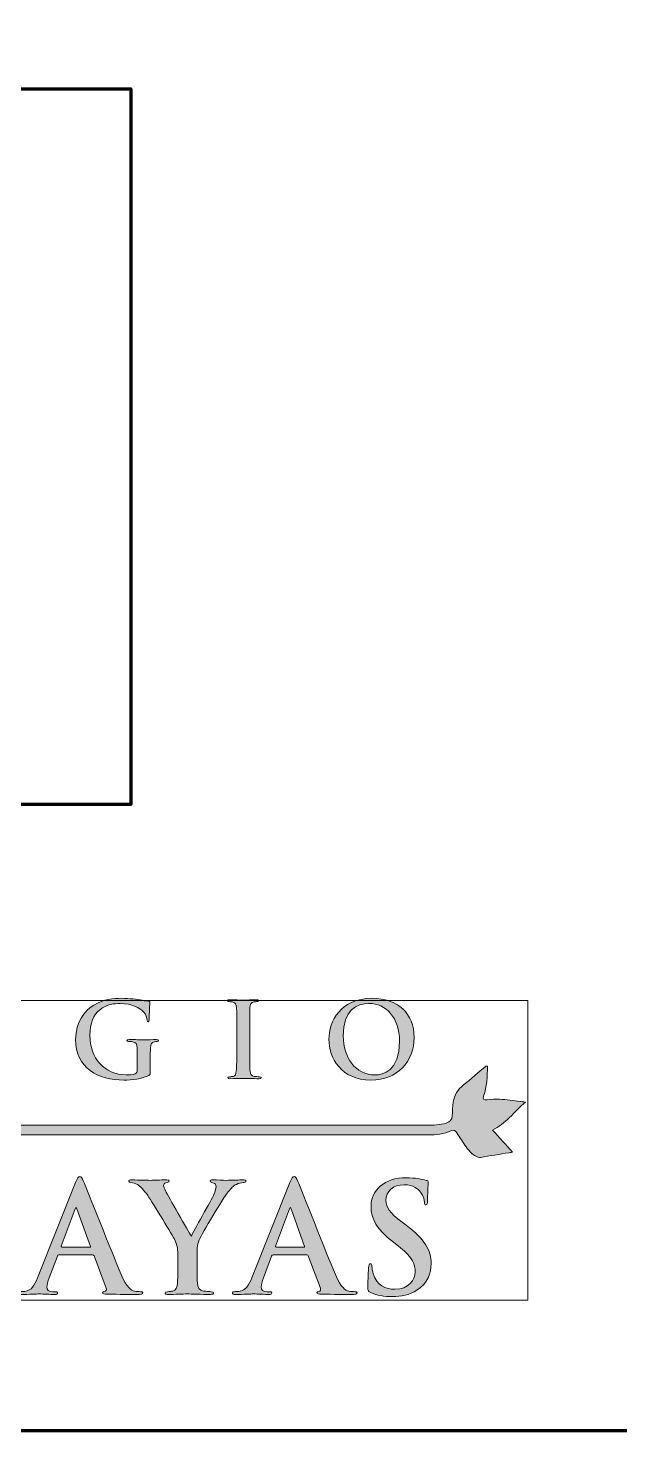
# Model space of a CAD drawing. Header units: centimetres. Extents: x -6 to 174, y -90 to 30.
# Drawn here: x 14.49 to 26.9, y -90.15 to -60.75 of the extents above; entities that cross this region are included whole.
import ezdxf

# ---------------------------------------------------------------- set-up
doc = ezdxf.new("R2010")
doc.units = ezdxf.units.CM
doc.header["$MEASUREMENT"] = 0
doc.layers.add('Capa 1', color=7, linetype='Continuous', lineweight=0)
picture_1 = doc.add_image_def('image2.png', size_in_pixel=(3291, 742))

# ---------------------------------------------------------------- blocks, each defined once
blk = doc.blocks.new('Block_4')
at = {"layer": 'Capa 1', "true_color": 0x000000, "transparency": 33554687}
h = blk.add_hatch(color=18, dxfattribs=at)
h.dxf.hatch_style = 2
edge = h.paths.add_edge_path()
edge.add_spline(control_points=[(15.777, -86.3), (15.792, -86.3), (15.796, -86.29), (15.792, -86.281), (15.792, -86.281), (15.507, -85.497), (15.507, -85.497), (15.504, -85.484), (15.5, -85.468), (15.491, -85.468), (15.481, -85.468), (15.475, -85.484), (15.472, -85.497), (15.472, -85.497), (15.18, -86.278), (15.18, -86.278), (15.177, -86.29), (15.18, -86.3), (15.192, -86.3), (15.192, -86.3), (15.777, -86.3), (15.777, -86.3)], knot_values=[0, 0, 0, 0, 1, 1, 1, 2, 2, 2, 3, 3, 3, 4, 4, 4, 5, 5, 5, 6, 6, 6, 7, 7, 7, 7], degree=3, periodic=0)
edge = h.paths.add_edge_path()
edge.add_spline(control_points=[(15.129, -86.459), (15.113, -86.459), (15.107, -86.465), (15.1, -86.484), (15.1, -86.484), (14.929, -86.938), (14.929, -86.938), (14.897, -87.017), (14.881, -87.094), (14.881, -87.132), (14.881, -87.189), (14.91, -87.23), (15.008, -87.23), (15.008, -87.23), (15.056, -87.23), (15.056, -87.23), (15.094, -87.23), (15.104, -87.236), (15.104, -87.255), (15.104, -87.281), (15.084, -87.287), (15.05, -87.287), (14.948, -87.287), (14.811, -87.278), (14.713, -87.278), (14.678, -87.278), (14.503, -87.287), (14.338, -87.287), (14.297, -87.287), (14.278, -87.281), (14.278, -87.255), (14.278, -87.236), (14.291, -87.23), (14.316, -87.23), (14.345, -87.23), (14.389, -87.227), (14.415, -87.224), (14.561, -87.205), (14.621, -87.097), (14.684, -86.938), (14.684, -86.938), (15.481, -84.944), (15.481, -84.944), (15.519, -84.852), (15.538, -84.817), (15.57, -84.817), (15.599, -84.817), (15.618, -84.846), (15.65, -84.919), (15.726, -85.093), (16.234, -86.389), (16.437, -86.871), (16.558, -87.157), (16.65, -87.201), (16.716, -87.217), (16.764, -87.227), (16.812, -87.23), (16.85, -87.23), (16.875, -87.23), (16.891, -87.233), (16.891, -87.255), (16.891, -87.281), (16.862, -87.287), (16.745, -87.287), (16.631, -87.287), (16.399, -87.287), (16.145, -87.281), (16.088, -87.278), (16.05, -87.278), (16.05, -87.255), (16.05, -87.236), (16.062, -87.23), (16.094, -87.227), (16.116, -87.221), (16.139, -87.192), (16.123, -87.154), (16.123, -87.154), (15.869, -86.481), (15.869, -86.481), (15.862, -86.465), (15.853, -86.459), (15.837, -86.459), (15.837, -86.459), (15.129, -86.459), (15.129, -86.459)], knot_values=[0, 0, 0, 0, 1, 1, 1, 2, 2, 2, 3, 3, 3, 4, 4, 4, 5, 5, 5, 6, 6, 6, 7, 7, 7, 8, 8, 8, 9, 9, 9, 10, 10, 10, 11, 11, 11, 12, 12, 12, 13, 13, 13, 14, 14, 14, 15, 15, 15, 16, 16, 16, 17, 17, 17, 18, 18, 18, 19, 19, 19, 20, 20, 20, 21, 21, 21, 22, 22, 22, 23, 23, 23, 24, 24, 24, 25, 25, 25, 26, 26, 26, 27, 27, 27, 28, 28, 28, 28], degree=3, periodic=0)
h = blk.add_hatch(color=18, dxfattribs=at)
h.dxf.hatch_style = 2
edge = h.paths.add_edge_path()
edge.add_spline(control_points=[(17.628, -86.465), (17.628, -86.293), (17.596, -86.224), (17.555, -86.132), (17.532, -86.081), (17.107, -85.382), (16.996, -85.217), (16.916, -85.1), (16.837, -85.02), (16.777, -84.985), (16.735, -84.963), (16.682, -84.944), (16.643, -84.944), (16.618, -84.944), (16.596, -84.938), (16.596, -84.916), (16.596, -84.897), (16.618, -84.887), (16.656, -84.887), (16.713, -84.887), (16.951, -84.897), (17.056, -84.897), (17.123, -84.897), (17.253, -84.887), (17.396, -84.887), (17.428, -84.887), (17.443, -84.897), (17.443, -84.916), (17.443, -84.935), (17.421, -84.938), (17.374, -84.951), (17.345, -84.957), (17.329, -84.982), (17.329, -85.008), (17.329, -85.033), (17.345, -85.071), (17.367, -85.116), (17.412, -85.211), (17.856, -85.976), (17.907, -86.065), (17.939, -85.989), (18.339, -85.29), (18.383, -85.192), (18.415, -85.122), (18.428, -85.068), (18.428, -85.027), (18.428, -84.995), (18.415, -84.96), (18.361, -84.947), (18.332, -84.941), (18.304, -84.935), (18.304, -84.916), (18.304, -84.893), (18.32, -84.887), (18.358, -84.887), (18.463, -84.887), (18.564, -84.897), (18.656, -84.897), (18.726, -84.897), (18.936, -84.887), (18.996, -84.887), (19.031, -84.887), (19.053, -84.893), (19.053, -84.912), (19.053, -84.935), (19.028, -84.944), (18.993, -84.944), (18.961, -84.944), (18.901, -84.957), (18.853, -84.982), (18.786, -85.014), (18.752, -85.052), (18.682, -85.138), (18.577, -85.265), (18.132, -86.011), (18.075, -86.147), (18.028, -86.262), (18.028, -86.36), (18.028, -86.465), (18.028, -86.465), (18.028, -86.725), (18.028, -86.725), (18.028, -86.776), (18.028, -86.909), (18.037, -87.043), (18.044, -87.135), (18.072, -87.205), (18.167, -87.217), (18.212, -87.224), (18.282, -87.23), (18.326, -87.23), (18.361, -87.23), (18.377, -87.24), (18.377, -87.255), (18.377, -87.278), (18.352, -87.287), (18.31, -87.287), (18.11, -87.287), (17.91, -87.278), (17.824, -87.278), (17.745, -87.278), (17.545, -87.287), (17.428, -87.287), (17.383, -87.287), (17.358, -87.281), (17.358, -87.255), (17.358, -87.24), (17.374, -87.23), (17.409, -87.23), (17.453, -87.23), (17.491, -87.224), (17.52, -87.217), (17.583, -87.205), (17.612, -87.135), (17.618, -87.043), (17.628, -86.909), (17.628, -86.776), (17.628, -86.725), (17.628, -86.725), (17.628, -86.465), (17.628, -86.465)], knot_values=[0, 0, 0, 0, 1, 1, 1, 2, 2, 2, 3, 3, 3, 4, 4, 4, 5, 5, 5, 6, 6, 6, 7, 7, 7, 8, 8, 8, 9, 9, 9, 10, 10, 10, 11, 11, 11, 12, 12, 12, 13, 13, 13, 14, 14, 14, 15, 15, 15, 16, 16, 16, 17, 17, 17, 18, 18, 18, 19, 19, 19, 20, 20, 20, 21, 21, 21, 22, 22, 22, 23, 23, 23, 24, 24, 24, 25, 25, 25, 26, 26, 26, 27, 27, 27, 28, 28, 28, 29, 29, 29, 30, 30, 30, 31, 31, 31, 32, 32, 32, 33, 33, 33, 34, 34, 34, 35, 35, 35, 36, 36, 36, 37, 37, 37, 38, 38, 38, 39, 39, 39, 40, 40, 40, 40], degree=3, periodic=0)
h = blk.add_hatch(color=18, dxfattribs=at)
h.dxf.hatch_style = 2
edge = h.paths.add_edge_path()
edge.add_spline(control_points=[(20.269, -86.3), (20.285, -86.3), (20.288, -86.29), (20.285, -86.281), (20.285, -86.281), (19.999, -85.497), (19.999, -85.497), (19.996, -85.484), (19.993, -85.468), (19.984, -85.468), (19.974, -85.468), (19.968, -85.484), (19.964, -85.497), (19.964, -85.497), (19.672, -86.278), (19.672, -86.278), (19.669, -86.29), (19.672, -86.3), (19.685, -86.3), (19.685, -86.3), (20.269, -86.3), (20.269, -86.3)], knot_values=[0, 0, 0, 0, 1, 1, 1, 2, 2, 2, 3, 3, 3, 4, 4, 4, 5, 5, 5, 6, 6, 6, 7, 7, 7, 7], degree=3, periodic=0)
edge = h.paths.add_edge_path()
edge.add_spline(control_points=[(19.622, -86.459), (19.606, -86.459), (19.599, -86.465), (19.593, -86.484), (19.593, -86.484), (19.422, -86.938), (19.422, -86.938), (19.39, -87.017), (19.374, -87.094), (19.374, -87.132), (19.374, -87.189), (19.403, -87.23), (19.501, -87.23), (19.501, -87.23), (19.549, -87.23), (19.549, -87.23), (19.587, -87.23), (19.596, -87.236), (19.596, -87.255), (19.596, -87.281), (19.577, -87.287), (19.542, -87.287), (19.441, -87.287), (19.304, -87.278), (19.206, -87.278), (19.171, -87.278), (18.996, -87.287), (18.831, -87.287), (18.79, -87.287), (18.771, -87.281), (18.771, -87.255), (18.771, -87.236), (18.783, -87.23), (18.809, -87.23), (18.837, -87.23), (18.882, -87.227), (18.907, -87.224), (19.053, -87.205), (19.114, -87.097), (19.177, -86.938), (19.177, -86.938), (19.974, -84.944), (19.974, -84.944), (20.012, -84.852), (20.031, -84.817), (20.063, -84.817), (20.091, -84.817), (20.111, -84.846), (20.142, -84.919), (20.218, -85.093), (20.726, -86.389), (20.93, -86.871), (21.05, -87.157), (21.142, -87.201), (21.209, -87.217), (21.257, -87.227), (21.304, -87.23), (21.342, -87.23), (21.368, -87.23), (21.384, -87.233), (21.384, -87.255), (21.384, -87.281), (21.355, -87.287), (21.238, -87.287), (21.123, -87.287), (20.892, -87.287), (20.638, -87.281), (20.58, -87.278), (20.542, -87.278), (20.542, -87.255), (20.542, -87.236), (20.555, -87.23), (20.587, -87.227), (20.609, -87.221), (20.631, -87.192), (20.615, -87.154), (20.615, -87.154), (20.361, -86.481), (20.361, -86.481), (20.355, -86.465), (20.345, -86.459), (20.33, -86.459), (20.33, -86.459), (19.622, -86.459), (19.622, -86.459)], knot_values=[0, 0, 0, 0, 1, 1, 1, 2, 2, 2, 3, 3, 3, 4, 4, 4, 5, 5, 5, 6, 6, 6, 7, 7, 7, 8, 8, 8, 9, 9, 9, 10, 10, 10, 11, 11, 11, 12, 12, 12, 13, 13, 13, 14, 14, 14, 15, 15, 15, 16, 16, 16, 17, 17, 17, 18, 18, 18, 19, 19, 19, 20, 20, 20, 21, 21, 21, 22, 22, 22, 23, 23, 23, 24, 24, 24, 25, 25, 25, 26, 26, 26, 27, 27, 27, 28, 28, 28, 28], degree=3, periodic=0)
h = blk.add_hatch(color=18, dxfattribs=at)
h.dxf.hatch_style = 2
edge = h.paths.add_edge_path()
edge.add_spline(control_points=[(21.669, -87.249), (21.619, -87.227), (21.609, -87.211), (21.609, -87.141), (21.609, -86.967), (21.622, -86.776), (21.625, -86.725), (21.628, -86.678), (21.638, -86.643), (21.663, -86.643), (21.692, -86.643), (21.695, -86.671), (21.695, -86.697), (21.695, -86.738), (21.708, -86.805), (21.723, -86.859), (21.793, -87.094), (21.981, -87.179), (22.177, -87.179), (22.463, -87.179), (22.603, -86.986), (22.603, -86.817), (22.603, -86.662), (22.555, -86.516), (22.292, -86.309), (22.292, -86.309), (22.146, -86.195), (22.146, -86.195), (21.796, -85.922), (21.676, -85.7), (21.676, -85.443), (21.676, -85.093), (21.968, -84.843), (22.409, -84.843), (22.616, -84.843), (22.749, -84.874), (22.831, -84.897), (22.86, -84.903), (22.876, -84.912), (22.876, -84.935), (22.876, -84.976), (22.863, -85.068), (22.863, -85.316), (22.863, -85.385), (22.854, -85.411), (22.828, -85.411), (22.806, -85.411), (22.797, -85.392), (22.797, -85.354), (22.797, -85.325), (22.781, -85.227), (22.714, -85.144), (22.666, -85.084), (22.574, -84.989), (22.368, -84.989), (22.133, -84.989), (21.99, -85.125), (21.99, -85.316), (21.99, -85.462), (22.063, -85.573), (22.327, -85.773), (22.327, -85.773), (22.416, -85.839), (22.416, -85.839), (22.8, -86.128), (22.936, -86.347), (22.936, -86.649), (22.936, -86.833), (22.866, -87.052), (22.638, -87.201), (22.479, -87.303), (22.301, -87.332), (22.133, -87.332), (21.949, -87.332), (21.806, -87.309), (21.669, -87.249)], knot_values=[0, 0, 0, 0, 1, 1, 1, 2, 2, 2, 3, 3, 3, 4, 4, 4, 5, 5, 5, 6, 6, 6, 7, 7, 7, 8, 8, 8, 9, 9, 9, 10, 10, 10, 11, 11, 11, 12, 12, 12, 13, 13, 13, 14, 14, 14, 15, 15, 15, 16, 16, 16, 17, 17, 17, 18, 18, 18, 19, 19, 19, 20, 20, 20, 21, 21, 21, 22, 22, 22, 23, 23, 23, 24, 24, 24, 25, 25, 25, 25], degree=3, periodic=0)
at = {"layer": 'Capa 1'}
for points, knots in [([(15.129, -86.459), (15.113, -86.459), (15.107, -86.465), (15.1, -86.484), (15.1, -86.484), (14.929, -86.938), (14.929, -86.938), (14.897, -87.017), (14.881, -87.094), (14.881, -87.132), (14.881, -87.189), (14.91, -87.23), (15.008, -87.23), (15.008, -87.23), (15.056, -87.23), (15.056, -87.23), (15.094, -87.23), (15.104, -87.236), (15.104, -87.255), (15.104, -87.281), (15.084, -87.287), (15.05, -87.287), (14.948, -87.287), (14.811, -87.278), (14.713, -87.278), (14.678, -87.278), (14.503, -87.287), (14.338, -87.287), (14.297, -87.287), (14.278, -87.281), (14.278, -87.255), (14.278, -87.236), (14.291, -87.23), (14.316, -87.23), (14.345, -87.23), (14.389, -87.227), (14.415, -87.224), (14.561, -87.205), (14.621, -87.097), (14.684, -86.938), (14.684, -86.938), (15.481, -84.944), (15.481, -84.944), (15.519, -84.852), (15.538, -84.817), (15.57, -84.817), (15.599, -84.817), (15.618, -84.846), (15.65, -84.919), (15.726, -85.093), (16.234, -86.389), (16.437, -86.871), (16.558, -87.157), (16.65, -87.201), (16.716, -87.217), (16.764, -87.227), (16.812, -87.23), (16.85, -87.23), (16.875, -87.23), (16.891, -87.233), (16.891, -87.255), (16.891, -87.281), (16.862, -87.287), (16.745, -87.287), (16.631, -87.287), (16.399, -87.287), (16.145, -87.281), (16.088, -87.278), (16.05, -87.278), (16.05, -87.255), (16.05, -87.236), (16.062, -87.23), (16.094, -87.227), (16.116, -87.221), (16.139, -87.192), (16.123, -87.154), (16.123, -87.154), (15.869, -86.481), (15.869, -86.481), (15.862, -86.465), (15.853, -86.459), (15.837, -86.459), (15.837, -86.459), (15.129, -86.459), (15.129, -86.459)], [0, 0, 0, 0, 1, 1, 1, 2, 2, 2, 3, 3, 3, 4, 4, 4, 5, 5, 5, 6, 6, 6, 7, 7, 7, 8, 8, 8, 9, 9, 9, 10, 10, 10, 11, 11, 11, 12, 12, 12, 13, 13, 13, 14, 14, 14, 15, 15, 15, 16, 16, 16, 17, 17, 17, 18, 18, 18, 19, 19, 19, 20, 20, 20, 21, 21, 21, 22, 22, 22, 23, 23, 23, 24, 24, 24, 25, 25, 25, 26, 26, 26, 27, 27, 27, 28, 28, 28, 28]), ([(17.628, -86.465), (17.628, -86.293), (17.596, -86.224), (17.555, -86.132), (17.532, -86.081), (17.107, -85.382), (16.996, -85.217), (16.916, -85.1), (16.837, -85.02), (16.777, -84.985), (16.735, -84.963), (16.682, -84.944), (16.643, -84.944), (16.618, -84.944), (16.596, -84.938), (16.596, -84.916), (16.596, -84.897), (16.618, -84.887), (16.656, -84.887), (16.713, -84.887), (16.951, -84.897), (17.056, -84.897), (17.123, -84.897), (17.253, -84.887), (17.396, -84.887), (17.428, -84.887), (17.443, -84.897), (17.443, -84.916), (17.443, -84.935), (17.421, -84.938), (17.374, -84.951), (17.345, -84.957), (17.329, -84.982), (17.329, -85.008), (17.329, -85.033), (17.345, -85.071), (17.367, -85.116), (17.412, -85.211), (17.856, -85.976), (17.907, -86.065), (17.939, -85.989), (18.339, -85.29), (18.383, -85.192), (18.415, -85.122), (18.428, -85.068), (18.428, -85.027), (18.428, -84.995), (18.415, -84.96), (18.361, -84.947), (18.332, -84.941), (18.304, -84.935), (18.304, -84.916), (18.304, -84.893), (18.32, -84.887), (18.358, -84.887), (18.463, -84.887), (18.564, -84.897), (18.656, -84.897), (18.726, -84.897), (18.936, -84.887), (18.996, -84.887), (19.031, -84.887), (19.053, -84.893), (19.053, -84.912), (19.053, -84.935), (19.028, -84.944), (18.993, -84.944), (18.961, -84.944), (18.901, -84.957), (18.853, -84.982), (18.786, -85.014), (18.752, -85.052), (18.682, -85.138), (18.577, -85.265), (18.132, -86.011), (18.075, -86.147), (18.028, -86.262), (18.028, -86.36), (18.028, -86.465), (18.028, -86.465), (18.028, -86.725), (18.028, -86.725), (18.028, -86.776), (18.028, -86.909), (18.037, -87.043), (18.044, -87.135), (18.072, -87.205), (18.167, -87.217), (18.212, -87.224), (18.282, -87.23), (18.326, -87.23), (18.361, -87.23), (18.377, -87.24), (18.377, -87.255), (18.377, -87.278), (18.352, -87.287), (18.31, -87.287), (18.11, -87.287), (17.91, -87.278), (17.824, -87.278), (17.745, -87.278), (17.545, -87.287), (17.428, -87.287), (17.383, -87.287), (17.358, -87.281), (17.358, -87.255), (17.358, -87.24), (17.374, -87.23), (17.409, -87.23), (17.453, -87.23), (17.491, -87.224), (17.52, -87.217), (17.583, -87.205), (17.612, -87.135), (17.618, -87.043), (17.628, -86.909), (17.628, -86.776), (17.628, -86.725), (17.628, -86.725), (17.628, -86.465), (17.628, -86.465)], [0, 0, 0, 0, 1, 1, 1, 2, 2, 2, 3, 3, 3, 4, 4, 4, 5, 5, 5, 6, 6, 6, 7, 7, 7, 8, 8, 8, 9, 9, 9, 10, 10, 10, 11, 11, 11, 12, 12, 12, 13, 13, 13, 14, 14, 14, 15, 15, 15, 16, 16, 16, 17, 17, 17, 18, 18, 18, 19, 19, 19, 20, 20, 20, 21, 21, 21, 22, 22, 22, 23, 23, 23, 24, 24, 24, 25, 25, 25, 26, 26, 26, 27, 27, 27, 28, 28, 28, 29, 29, 29, 30, 30, 30, 31, 31, 31, 32, 32, 32, 33, 33, 33, 34, 34, 34, 35, 35, 35, 36, 36, 36, 37, 37, 37, 38, 38, 38, 39, 39, 39, 40, 40, 40, 40]), ([(19.622, -86.459), (19.606, -86.459), (19.599, -86.465), (19.593, -86.484), (19.593, -86.484), (19.422, -86.938), (19.422, -86.938), (19.39, -87.017), (19.374, -87.094), (19.374, -87.132), (19.374, -87.189), (19.403, -87.23), (19.501, -87.23), (19.501, -87.23), (19.549, -87.23), (19.549, -87.23), (19.587, -87.23), (19.596, -87.236), (19.596, -87.255), (19.596, -87.281), (19.577, -87.287), (19.542, -87.287), (19.441, -87.287), (19.304, -87.278), (19.206, -87.278), (19.171, -87.278), (18.996, -87.287), (18.831, -87.287), (18.79, -87.287), (18.771, -87.281), (18.771, -87.255), (18.771, -87.236), (18.783, -87.23), (18.809, -87.23), (18.837, -87.23), (18.882, -87.227), (18.907, -87.224), (19.053, -87.205), (19.114, -87.097), (19.177, -86.938), (19.177, -86.938), (19.974, -84.944), (19.974, -84.944), (20.012, -84.852), (20.031, -84.817), (20.063, -84.817), (20.091, -84.817), (20.111, -84.846), (20.142, -84.919), (20.218, -85.093), (20.726, -86.389), (20.93, -86.871), (21.05, -87.157), (21.142, -87.201), (21.209, -87.217), (21.257, -87.227), (21.304, -87.23), (21.342, -87.23), (21.368, -87.23), (21.384, -87.233), (21.384, -87.255), (21.384, -87.281), (21.355, -87.287), (21.238, -87.287), (21.123, -87.287), (20.892, -87.287), (20.638, -87.281), (20.58, -87.278), (20.542, -87.278), (20.542, -87.255), (20.542, -87.236), (20.555, -87.23), (20.587, -87.227), (20.609, -87.221), (20.631, -87.192), (20.615, -87.154), (20.615, -87.154), (20.361, -86.481), (20.361, -86.481), (20.355, -86.465), (20.345, -86.459), (20.33, -86.459), (20.33, -86.459), (19.622, -86.459), (19.622, -86.459)], [0, 0, 0, 0, 1, 1, 1, 2, 2, 2, 3, 3, 3, 4, 4, 4, 5, 5, 5, 6, 6, 6, 7, 7, 7, 8, 8, 8, 9, 9, 9, 10, 10, 10, 11, 11, 11, 12, 12, 12, 13, 13, 13, 14, 14, 14, 15, 15, 15, 16, 16, 16, 17, 17, 17, 18, 18, 18, 19, 19, 19, 20, 20, 20, 21, 21, 21, 22, 22, 22, 23, 23, 23, 24, 24, 24, 25, 25, 25, 26, 26, 26, 27, 27, 27, 28, 28, 28, 28]), ([(21.669, -87.249), (21.619, -87.227), (21.609, -87.211), (21.609, -87.141), (21.609, -86.967), (21.622, -86.776), (21.625, -86.725), (21.628, -86.678), (21.638, -86.643), (21.663, -86.643), (21.692, -86.643), (21.695, -86.671), (21.695, -86.697), (21.695, -86.738), (21.708, -86.805), (21.723, -86.859), (21.793, -87.094), (21.981, -87.179), (22.177, -87.179), (22.463, -87.179), (22.603, -86.986), (22.603, -86.817), (22.603, -86.662), (22.555, -86.516), (22.292, -86.309), (22.292, -86.309), (22.146, -86.195), (22.146, -86.195), (21.796, -85.922), (21.676, -85.7), (21.676, -85.443), (21.676, -85.093), (21.968, -84.843), (22.409, -84.843), (22.616, -84.843), (22.749, -84.874), (22.831, -84.897), (22.86, -84.903), (22.876, -84.912), (22.876, -84.935), (22.876, -84.976), (22.863, -85.068), (22.863, -85.316), (22.863, -85.385), (22.854, -85.411), (22.828, -85.411), (22.806, -85.411), (22.797, -85.392), (22.797, -85.354), (22.797, -85.325), (22.781, -85.227), (22.714, -85.144), (22.666, -85.084), (22.574, -84.989), (22.368, -84.989), (22.133, -84.989), (21.99, -85.125), (21.99, -85.316), (21.99, -85.462), (22.063, -85.573), (22.327, -85.773), (22.327, -85.773), (22.416, -85.839), (22.416, -85.839), (22.8, -86.128), (22.936, -86.347), (22.936, -86.649), (22.936, -86.833), (22.866, -87.052), (22.638, -87.201), (22.479, -87.303), (22.301, -87.332), (22.133, -87.332), (21.949, -87.332), (21.806, -87.309), (21.669, -87.249)], [0, 0, 0, 0, 1, 1, 1, 2, 2, 2, 3, 3, 3, 4, 4, 4, 5, 5, 5, 6, 6, 6, 7, 7, 7, 8, 8, 8, 9, 9, 9, 10, 10, 10, 11, 11, 11, 12, 12, 12, 13, 13, 13, 14, 14, 14, 15, 15, 15, 16, 16, 16, 17, 17, 17, 18, 18, 18, 19, 19, 19, 20, 20, 20, 21, 21, 21, 22, 22, 22, 23, 23, 23, 24, 24, 24, 25, 25, 25, 25]), ([(15.777, -86.3), (15.792, -86.3), (15.796, -86.29), (15.792, -86.281), (15.792, -86.281), (15.507, -85.497), (15.507, -85.497), (15.504, -85.484), (15.5, -85.468), (15.491, -85.468), (15.481, -85.468), (15.475, -85.484), (15.472, -85.497), (15.472, -85.497), (15.18, -86.278), (15.18, -86.278), (15.177, -86.29), (15.18, -86.3), (15.192, -86.3), (15.192, -86.3), (15.777, -86.3), (15.777, -86.3)], [0, 0, 0, 0, 1, 1, 1, 2, 2, 2, 3, 3, 3, 4, 4, 4, 5, 5, 5, 6, 6, 6, 7, 7, 7, 7]), ([(20.269, -86.3), (20.285, -86.3), (20.288, -86.29), (20.285, -86.281), (20.285, -86.281), (19.999, -85.497), (19.999, -85.497), (19.996, -85.484), (19.993, -85.468), (19.984, -85.468), (19.974, -85.468), (19.968, -85.484), (19.964, -85.497), (19.964, -85.497), (19.672, -86.278), (19.672, -86.278), (19.669, -86.29), (19.672, -86.3), (19.685, -86.3), (19.685, -86.3), (20.269, -86.3), (20.269, -86.3)], [0, 0, 0, 0, 1, 1, 1, 2, 2, 2, 3, 3, 3, 4, 4, 4, 5, 5, 5, 6, 6, 6, 7, 7, 7, 7])]:
    blk.add_open_spline(points, degree=3, knots=knots, dxfattribs=at)
blk = doc.blocks.new('Block_5')
at = {"layer": 'Capa 1', "true_color": 0x000000, "transparency": 33554687}
h = blk.add_hatch(color=18, dxfattribs=at)
h.dxf.hatch_style = 2
edge = h.paths.add_edge_path()
edge.add_spline(control_points=[(17.049, -82.62), (17.049, -82.679), (17.046, -82.684), (17.02, -82.699), (16.878, -82.773), (16.664, -82.797), (16.493, -82.797), (15.957, -82.797), (15.483, -82.544), (15.483, -81.94), (15.483, -81.59), (15.664, -81.345), (15.863, -81.225), (16.073, -81.098), (16.268, -81.083), (16.451, -81.083), (16.602, -81.083), (16.795, -81.109), (16.839, -81.118), (16.884, -81.126), (16.961, -81.14), (17.011, -81.142), (17.038, -81.144), (17.042, -81.153), (17.042, -81.168), (17.042, -81.192), (17.027, -81.253), (17.027, -81.527), (17.027, -81.562), (17.02, -81.573), (17.003, -81.573), (16.987, -81.573), (16.983, -81.562), (16.981, -81.544), (16.974, -81.494), (16.963, -81.424), (16.906, -81.363), (16.841, -81.293), (16.666, -81.192), (16.419, -81.192), (16.298, -81.192), (16.139, -81.201), (15.986, -81.328), (15.863, -81.43), (15.784, -81.595), (15.784, -81.864), (15.784, -82.334), (16.084, -82.686), (16.545, -82.686), (16.602, -82.686), (16.679, -82.686), (16.731, -82.662), (16.764, -82.647), (16.773, -82.618), (16.773, -82.581), (16.773, -82.581), (16.773, -82.375), (16.773, -82.375), (16.773, -82.266), (16.773, -82.183), (16.771, -82.117), (16.769, -82.043), (16.749, -82.008), (16.677, -81.993), (16.659, -81.988), (16.622, -81.986), (16.591, -81.986), (16.572, -81.986), (16.559, -81.982), (16.559, -81.968), (16.559, -81.951), (16.574, -81.947), (16.605, -81.947), (16.718, -81.947), (16.856, -81.953), (16.922, -81.953), (16.989, -81.953), (17.105, -81.947), (17.178, -81.947), (17.206, -81.947), (17.221, -81.951), (17.221, -81.968), (17.221, -81.982), (17.208, -81.986), (17.193, -81.986), (17.175, -81.986), (17.16, -81.988), (17.134, -81.993), (17.075, -82.004), (17.053, -82.041), (17.051, -82.117), (17.049, -82.183), (17.049, -82.27), (17.049, -82.38), (17.049, -82.38), (17.049, -82.62), (17.049, -82.62)], knot_values=[0, 0, 0, 0, 1, 1, 1, 2, 2, 2, 3, 3, 3, 4, 4, 4, 5, 5, 5, 6, 6, 6, 7, 7, 7, 8, 8, 8, 9, 9, 9, 10, 10, 10, 11, 11, 11, 12, 12, 12, 13, 13, 13, 14, 14, 14, 15, 15, 15, 16, 16, 16, 17, 17, 17, 18, 18, 18, 19, 19, 19, 20, 20, 20, 21, 21, 21, 22, 22, 22, 23, 23, 23, 24, 24, 24, 25, 25, 25, 26, 26, 26, 27, 27, 27, 28, 28, 28, 29, 29, 29, 30, 30, 30, 31, 31, 31, 32, 32, 32, 32], degree=3, periodic=0)
h = blk.add_hatch(color=18, dxfattribs=at)
h.dxf.hatch_style = 2
edge = h.paths.add_edge_path()
edge.add_spline(control_points=[(18.862, -81.748), (18.862, -81.415), (18.862, -81.354), (18.857, -81.284), (18.853, -81.21), (18.831, -81.172), (18.783, -81.161), (18.759, -81.155), (18.731, -81.153), (18.704, -81.153), (18.682, -81.153), (18.669, -81.148), (18.669, -81.131), (18.669, -81.118), (18.687, -81.113), (18.722, -81.113), (18.805, -81.113), (18.943, -81.12), (19.006, -81.12), (19.061, -81.12), (19.19, -81.113), (19.273, -81.113), (19.301, -81.113), (19.319, -81.118), (19.319, -81.131), (19.319, -81.148), (19.306, -81.153), (19.284, -81.153), (19.262, -81.153), (19.245, -81.155), (19.218, -81.159), (19.159, -81.17), (19.142, -81.207), (19.137, -81.284), (19.133, -81.354), (19.133, -81.415), (19.133, -81.748), (19.133, -81.748), (19.133, -82.133), (19.133, -82.133), (19.133, -82.345), (19.133, -82.517), (19.142, -82.612), (19.148, -82.671), (19.164, -82.71), (19.229, -82.719), (19.26, -82.723), (19.308, -82.727), (19.341, -82.727), (19.365, -82.727), (19.376, -82.734), (19.376, -82.745), (19.376, -82.76), (19.358, -82.767), (19.334, -82.767), (19.19, -82.767), (19.052, -82.76), (18.993, -82.76), (18.943, -82.76), (18.805, -82.767), (18.717, -82.767), (18.689, -82.767), (18.674, -82.76), (18.674, -82.745), (18.674, -82.734), (18.682, -82.727), (18.709, -82.727), (18.742, -82.727), (18.768, -82.723), (18.787, -82.719), (18.831, -82.71), (18.844, -82.673), (18.851, -82.609), (18.862, -82.517), (18.862, -82.345), (18.862, -82.133), (18.862, -82.133), (18.862, -81.748), (18.862, -81.748)], knot_values=[0, 0, 0, 0, 1, 1, 1, 2, 2, 2, 3, 3, 3, 4, 4, 4, 5, 5, 5, 6, 6, 6, 7, 7, 7, 8, 8, 8, 9, 9, 9, 10, 10, 10, 11, 11, 11, 12, 12, 12, 13, 13, 13, 14, 14, 14, 15, 15, 15, 16, 16, 16, 17, 17, 17, 18, 18, 18, 19, 19, 19, 20, 20, 20, 21, 21, 21, 22, 22, 22, 23, 23, 23, 24, 24, 24, 25, 25, 25, 26, 26, 26, 26], degree=3, periodic=0)
h = blk.add_hatch(color=18, dxfattribs=at)
h.dxf.hatch_style = 2
edge = h.paths.add_edge_path()
edge.add_spline(control_points=[(22.274, -81.982), (22.274, -81.492), (21.992, -81.188), (21.633, -81.188), (21.381, -81.188), (21.095, -81.328), (21.095, -81.872), (21.095, -82.327), (21.346, -82.688), (21.766, -82.688), (21.919, -82.688), (22.274, -82.614), (22.274, -81.982)], knot_values=[0, 0, 0, 0, 1, 1, 1, 2, 2, 2, 3, 3, 3, 4, 4, 4, 4], degree=3, periodic=0)
edge = h.paths.add_edge_path()
edge.add_spline(control_points=[(20.793, -81.94), (20.793, -81.566), (21.04, -81.083), (21.696, -81.083), (22.241, -81.083), (22.58, -81.4), (22.58, -81.901), (22.58, -82.402), (22.23, -82.797), (21.675, -82.797), (21.047, -82.797), (20.793, -82.327), (20.793, -81.94)], knot_values=[0, 0, 0, 0, 1, 1, 1, 2, 2, 2, 3, 3, 3, 4, 4, 4, 4], degree=3, periodic=0)
at = {"layer": 'Capa 1'}
for points, knots in [([(17.049, -82.62), (17.049, -82.679), (17.046, -82.684), (17.02, -82.699), (16.878, -82.773), (16.664, -82.797), (16.493, -82.797), (15.957, -82.797), (15.483, -82.544), (15.483, -81.94), (15.483, -81.59), (15.664, -81.345), (15.863, -81.225), (16.073, -81.098), (16.268, -81.083), (16.451, -81.083), (16.602, -81.083), (16.795, -81.109), (16.839, -81.118), (16.884, -81.126), (16.961, -81.14), (17.011, -81.142), (17.038, -81.144), (17.042, -81.153), (17.042, -81.168), (17.042, -81.192), (17.027, -81.253), (17.027, -81.527), (17.027, -81.562), (17.02, -81.573), (17.003, -81.573), (16.987, -81.573), (16.983, -81.562), (16.981, -81.544), (16.974, -81.494), (16.963, -81.424), (16.906, -81.363), (16.841, -81.293), (16.666, -81.192), (16.419, -81.192), (16.298, -81.192), (16.139, -81.201), (15.986, -81.328), (15.863, -81.43), (15.784, -81.595), (15.784, -81.864), (15.784, -82.334), (16.084, -82.686), (16.545, -82.686), (16.602, -82.686), (16.679, -82.686), (16.731, -82.662), (16.764, -82.647), (16.773, -82.618), (16.773, -82.581), (16.773, -82.581), (16.773, -82.375), (16.773, -82.375), (16.773, -82.266), (16.773, -82.183), (16.771, -82.117), (16.769, -82.043), (16.749, -82.008), (16.677, -81.993), (16.659, -81.988), (16.622, -81.986), (16.591, -81.986), (16.572, -81.986), (16.559, -81.982), (16.559, -81.968), (16.559, -81.951), (16.574, -81.947), (16.605, -81.947), (16.718, -81.947), (16.856, -81.953), (16.922, -81.953), (16.989, -81.953), (17.105, -81.947), (17.178, -81.947), (17.206, -81.947), (17.221, -81.951), (17.221, -81.968), (17.221, -81.982), (17.208, -81.986), (17.193, -81.986), (17.175, -81.986), (17.16, -81.988), (17.134, -81.993), (17.075, -82.004), (17.053, -82.041), (17.051, -82.117), (17.049, -82.183), (17.049, -82.27), (17.049, -82.38), (17.049, -82.38), (17.049, -82.62), (17.049, -82.62)], [0, 0, 0, 0, 1, 1, 1, 2, 2, 2, 3, 3, 3, 4, 4, 4, 5, 5, 5, 6, 6, 6, 7, 7, 7, 8, 8, 8, 9, 9, 9, 10, 10, 10, 11, 11, 11, 12, 12, 12, 13, 13, 13, 14, 14, 14, 15, 15, 15, 16, 16, 16, 17, 17, 17, 18, 18, 18, 19, 19, 19, 20, 20, 20, 21, 21, 21, 22, 22, 22, 23, 23, 23, 24, 24, 24, 25, 25, 25, 26, 26, 26, 27, 27, 27, 28, 28, 28, 29, 29, 29, 30, 30, 30, 31, 31, 31, 32, 32, 32, 32]), ([(18.862, -81.748), (18.862, -81.415), (18.862, -81.354), (18.857, -81.284), (18.853, -81.21), (18.831, -81.172), (18.783, -81.161), (18.759, -81.155), (18.731, -81.153), (18.704, -81.153), (18.682, -81.153), (18.669, -81.148), (18.669, -81.131), (18.669, -81.118), (18.687, -81.113), (18.722, -81.113), (18.805, -81.113), (18.943, -81.12), (19.006, -81.12), (19.061, -81.12), (19.19, -81.113), (19.273, -81.113), (19.301, -81.113), (19.319, -81.118), (19.319, -81.131), (19.319, -81.148), (19.306, -81.153), (19.284, -81.153), (19.262, -81.153), (19.245, -81.155), (19.218, -81.159), (19.159, -81.17), (19.142, -81.207), (19.137, -81.284), (19.133, -81.354), (19.133, -81.415), (19.133, -81.748), (19.133, -81.748), (19.133, -82.133), (19.133, -82.133), (19.133, -82.345), (19.133, -82.517), (19.142, -82.612), (19.148, -82.671), (19.164, -82.71), (19.229, -82.719), (19.26, -82.723), (19.308, -82.727), (19.341, -82.727), (19.365, -82.727), (19.376, -82.734), (19.376, -82.745), (19.376, -82.76), (19.358, -82.767), (19.334, -82.767), (19.19, -82.767), (19.052, -82.76), (18.993, -82.76), (18.943, -82.76), (18.805, -82.767), (18.717, -82.767), (18.689, -82.767), (18.674, -82.76), (18.674, -82.745), (18.674, -82.734), (18.682, -82.727), (18.709, -82.727), (18.742, -82.727), (18.768, -82.723), (18.787, -82.719), (18.831, -82.71), (18.844, -82.673), (18.851, -82.609), (18.862, -82.517), (18.862, -82.345), (18.862, -82.133), (18.862, -82.133), (18.862, -81.748), (18.862, -81.748)], [0, 0, 0, 0, 1, 1, 1, 2, 2, 2, 3, 3, 3, 4, 4, 4, 5, 5, 5, 6, 6, 6, 7, 7, 7, 8, 8, 8, 9, 9, 9, 10, 10, 10, 11, 11, 11, 12, 12, 12, 13, 13, 13, 14, 14, 14, 15, 15, 15, 16, 16, 16, 17, 17, 17, 18, 18, 18, 19, 19, 19, 20, 20, 20, 21, 21, 21, 22, 22, 22, 23, 23, 23, 24, 24, 24, 25, 25, 25, 26, 26, 26, 26]), ([(20.793, -81.94), (20.793, -81.566), (21.04, -81.083), (21.696, -81.083), (22.241, -81.083), (22.58, -81.4), (22.58, -81.901), (22.58, -82.402), (22.23, -82.797), (21.675, -82.797), (21.047, -82.797), (20.793, -82.327), (20.793, -81.94)], [0, 0, 0, 0, 1, 1, 1, 2, 2, 2, 3, 3, 3, 4, 4, 4, 4]), ([(22.274, -81.982), (22.274, -81.492), (21.992, -81.188), (21.633, -81.188), (21.381, -81.188), (21.095, -81.328), (21.095, -81.872), (21.095, -82.327), (21.346, -82.688), (21.766, -82.688), (21.919, -82.688), (22.274, -82.614), (22.274, -81.982)], [0, 0, 0, 0, 1, 1, 1, 2, 2, 2, 3, 3, 3, 4, 4, 4, 4])]:
    blk.add_open_spline(points, degree=3, knots=knots, dxfattribs=at)
blk = doc.blocks.new('Block_3')
at = {"layer": 'Capa 1', "true_color": 0x000000, "transparency": 33554687}
h = blk.add_hatch(color=18, dxfattribs=at)
h.dxf.hatch_style = 2
edge = h.paths.add_edge_path()
edge.add_spline(control_points=[(23.95, -84.416), (23.822, -84.386), (23.738, -84.297), (23.668, -84.194), (23.602, -84.098), (23.539, -84), (23.476, -83.902), (23.448, -83.858), (23.418, -83.826), (23.361, -83.855), (23.207, -83.934), (23.04, -83.944), (22.873, -83.944), (18.66, -83.945), (6.946, -83.944), (3.819, -83.944), (3.747, -83.944), (3.672, -83.955), (3.622, -83.885), (3.622, -83.859), (3.622, -83.834), (3.622, -83.809), (3.671, -83.786), (3.718, -83.76), (3.769, -83.742), (3.791, -83.734), (3.819, -83.74), (3.844, -83.74), (11.167, -83.74), (15.523, -83.741), (22.846, -83.743), (22.985, -83.743), (23.12, -83.737), (23.254, -83.697), (23.337, -83.672), (23.374, -83.626), (23.379, -83.543), (23.383, -83.449), (23.387, -83.354), (23.399, -83.261), (23.419, -83.109), (23.496, -82.994), (23.617, -82.898), (23.777, -82.772), (23.928, -82.635), (24.083, -82.503), (24.095, -82.503), (24.108, -82.503), (24.121, -82.503), (24.112, -82.716), (24.112, -82.931), (24.035, -83.136), (24.01, -83.203), (24.047, -83.217), (24.11, -83.21), (24.197, -83.2), (24.285, -83.191), (24.372, -83.196), (24.516, -83.206), (24.66, -83.227), (24.804, -83.243), (24.833, -83.247), (24.863, -83.25), (24.917, -83.257), (24.668, -83.466), (24.492, -83.72), (24.224, -83.844), (24.366, -84), (24.506, -84.152), (24.646, -84.307), (24.627, -84.31), (24.6, -84.314), (24.573, -84.319), (24.372, -84.351), (24.171, -84.383), (23.969, -84.416), (23.963, -84.416), (23.957, -84.416), (23.95, -84.416)], knot_values=[0, 0, 0, 0, 1, 1, 1, 2, 2, 2, 3, 3, 3, 4, 4, 4, 5, 5, 5, 6, 6, 6, 7, 7, 7, 8, 8, 8, 9, 9, 9, 10, 10, 10, 11, 11, 11, 12, 12, 12, 13, 13, 13, 14, 14, 14, 15, 15, 15, 16, 16, 16, 17, 17, 17, 18, 18, 18, 19, 19, 19, 20, 20, 20, 21, 21, 21, 22, 22, 22, 23, 23, 23, 24, 24, 24, 25, 25, 25, 26, 26, 26, 26], degree=3, periodic=0)
at = {"layer": 'Capa 1'}
blk.add_open_spline([(23.95, -84.416), (23.822, -84.386), (23.738, -84.297), (23.668, -84.194), (23.602, -84.098), (23.539, -84), (23.476, -83.902), (23.448, -83.858), (23.418, -83.826), (23.361, -83.855), (23.207, -83.934), (23.04, -83.944), (22.873, -83.944), (18.66, -83.945), (6.946, -83.944), (3.819, -83.944), (3.747, -83.944), (3.672, -83.955), (3.622, -83.885), (3.622, -83.859), (3.622, -83.834), (3.622, -83.809), (3.671, -83.786), (3.718, -83.76), (3.769, -83.742), (3.791, -83.734), (3.819, -83.74), (3.844, -83.74), (11.167, -83.74), (15.523, -83.741), (22.846, -83.743), (22.985, -83.743), (23.12, -83.737), (23.254, -83.697), (23.337, -83.672), (23.374, -83.626), (23.379, -83.543), (23.383, -83.449), (23.387, -83.354), (23.399, -83.261), (23.419, -83.109), (23.496, -82.994), (23.617, -82.898), (23.777, -82.772), (23.928, -82.635), (24.083, -82.503), (24.095, -82.503), (24.108, -82.503), (24.121, -82.503), (24.112, -82.716), (24.112, -82.931), (24.035, -83.136), (24.01, -83.203), (24.047, -83.217), (24.11, -83.21), (24.197, -83.2), (24.285, -83.191), (24.372, -83.196), (24.516, -83.206), (24.66, -83.227), (24.804, -83.243), (24.833, -83.247), (24.863, -83.25), (24.917, -83.257), (24.668, -83.466), (24.492, -83.72), (24.224, -83.844), (24.366, -84), (24.506, -84.152), (24.646, -84.307), (24.627, -84.31), (24.6, -84.314), (24.573, -84.319), (24.372, -84.351), (24.171, -84.383), (23.969, -84.416), (23.963, -84.416), (23.957, -84.416), (23.95, -84.416)], degree=3, knots=[0, 0, 0, 0, 1, 1, 1, 2, 2, 2, 3, 3, 3, 4, 4, 4, 5, 5, 5, 6, 6, 6, 7, 7, 7, 8, 8, 8, 9, 9, 9, 10, 10, 10, 11, 11, 11, 12, 12, 12, 13, 13, 13, 14, 14, 14, 15, 15, 15, 16, 16, 16, 17, 17, 17, 18, 18, 18, 19, 19, 19, 20, 20, 20, 21, 21, 21, 22, 22, 22, 23, 23, 23, 24, 24, 24, 25, 25, 25, 26, 26, 26, 26], dxfattribs=at)
for name in ['Block_5', 'Block_4']:
    blk.add_blockref(name, (0, 0), dxfattribs=at)
blk = doc.blocks.new('Block_1')
at = {"layer": 'Capa 1'}
blk.add_blockref('Block_3', (0, 0), dxfattribs=at)
blk = doc.blocks.new('Block_0')
at = {"layer": 'Capa 1'}
blk.add_blockref('Block_1', (0, 0), dxfattribs=at)
image = blk.add_image(picture_1, insert=(-2.902, -87.411), size_in_units=(27.864, 6.282), dxfattribs=at)

msp = doc.modelspace()

# ---------------------------------------------------------------- linework, layer by layer
at = {"layer": 'Capa 1', "color": 18, "lineweight": 211, "true_color": 0x000000}
for points in [[(-5.86, -90.148), (-5.86, -30.149), (174.137, -30.149), (174.137, -90.148), (-5.86, -90.148)], [(1.642, -62.026), (16.641, -62.026), (16.641, -77.025), (1.642, -77.025), (1.642, -62.026)]]:
    msp.add_lwpolyline(points, dxfattribs=at)
msp.add_open_spline([(39.137, -90.146), (39.137, -65.294), (18.99, -45.148), (-5.862, -45.148)], degree=3, dxfattribs=at)

# ---------------------------------------------------------------- block references
at = {"layer": 'Capa 1'}
msp.add_blockref('Block_0', (0, 0), dxfattribs=at)

doc.saveas('drawing.dxf')
